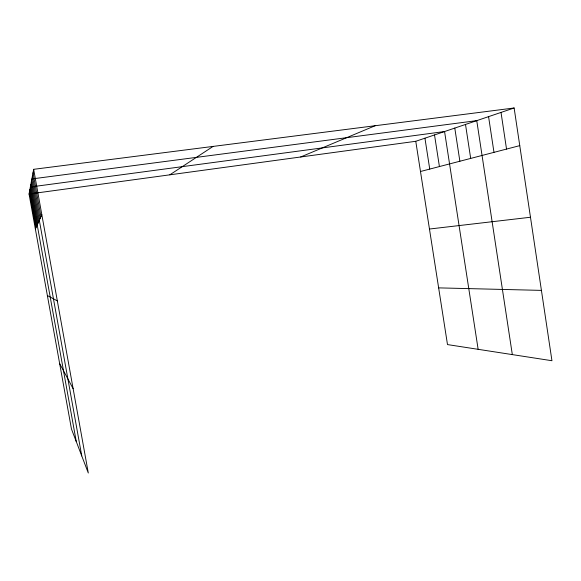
<?xml version="1.0" encoding="UTF-8"?>
<svg xmlns="http://www.w3.org/2000/svg" width="581" height="581" viewBox="0 0 581 581"><rect width="100%" height="100%" fill="white"/><g stroke="black" fill="none" stroke-linecap="round" stroke-linejoin="round"><path stroke-width="0.87" d="M33.662 169.318L88.297 473.014L71.463 429.032L29.05 194.018L33.662 169.318L514.127 107.986L551.95 360.728L447.493 344.584L415.771 141.292L514.127 107.986M35.361 229.001L41.825 214.687M169.826 174.823L213.089 146.412M300.66 156.986L375.137 125.728M420.484 171.497L519.763 145.635M29.05 194.018L415.771 141.292M429.461 229.03L530.482 217.25M438.64 287.878L541.419 290.384M47.373 295.569L57.33 300.864M59.647 363.575L73.126 388.689M33.023 172.724L40.931 216.662M32.427 175.927L40.096 218.514M81.761 455.925L31.861 178.941L476.754 120.637L512.326 354.606M31.338 181.78L38.564 221.906M30.837 184.46L37.867 223.46M76.271 441.582L30.365 186.995L444.567 131.538L478.141 349.319M29.9 189.464L36.552 226.358M29.464 191.803L35.942 227.716M434.523 134.937L439.418 166.565M424.936 138.184L429.737 169.086M454.785 128.081L459.876 161.235M465.504 124.45L470.69 158.417M501.018 112.424L506.53 149.085M488.57 116.636L493.981 152.353"/></g></svg>
